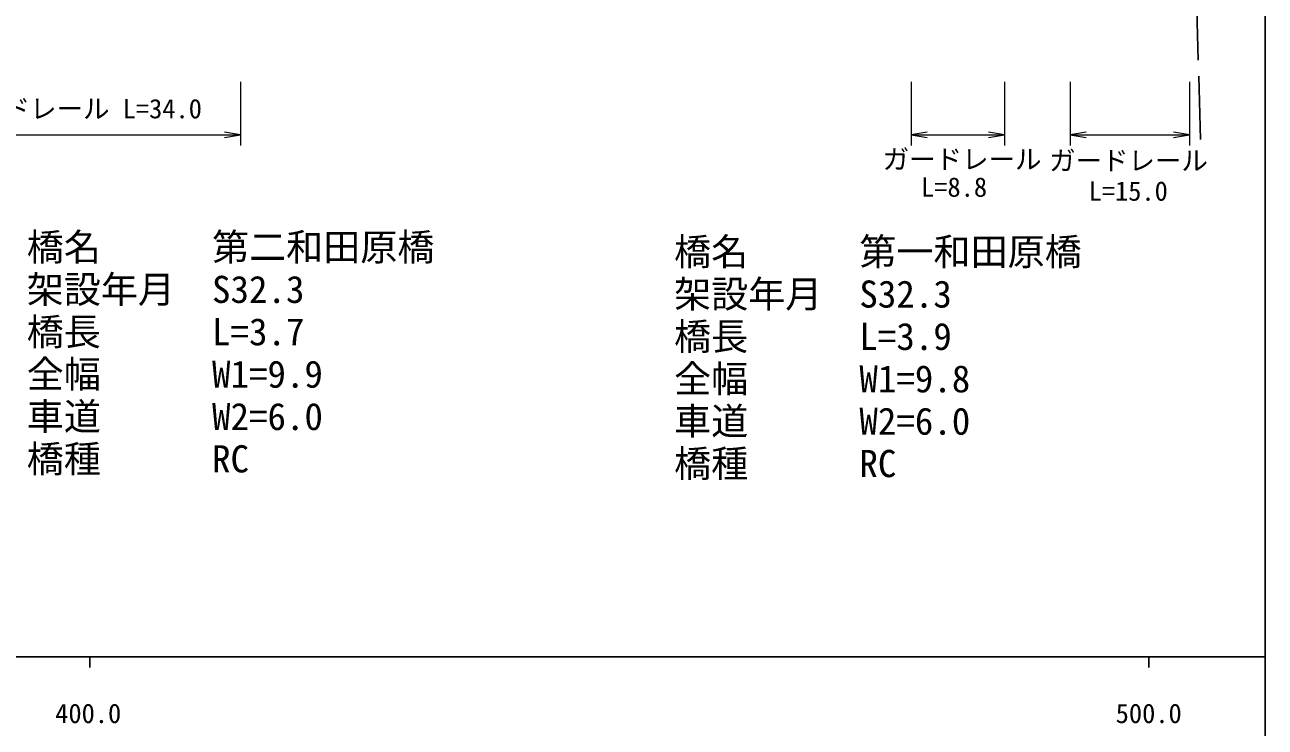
# Model space of a CAD drawing. Units: millimetres, scale not verified. Extents: x 40000 to 680000, y 20000 to 380000.
# Drawn here: x 461854 to 579000, y 198357 to 264679 of the extents above; entities that cross this region are included whole.
import ezdxf
from ezdxf.enums import TextEntityAlignment as Align

# ---------------------------------------------------------------- set-up
doc = ezdxf.new("R2010")
doc.units = ezdxf.units.MM
doc.header["$LTSCALE"] = 1000
doc.linetypes.add('DASHED', pattern=[7.5, 6, -1.5])
for name, color, linetype, lineweight in [('M-BGD', 7, 'Continuous', 25), ('M-STR-HTXT', 7, 'Continuous', 13), ('M-TTL-BAND', 7, 'Continuous', 25)]:
    doc.layers.add(name, color=color, linetype=linetype, lineweight=lineweight)
doc.styles.add('ＭＳ ゴシック', font='')
doc.styles.get('ＭＳ ゴシック').set_extended_font_data('MS Gothic')

# ---------------------------------------------------------------- blocks, each defined once
blk = doc.blocks.new('open_arrow')
at = {"color": 0, "linetype": 'Continuous', "lineweight": -2}
blk.add_lwpolyline([(7.5, 1.25), (0, 0), (7.5, -1.25)], dxfattribs=at)

msp = doc.modelspace()

# ---------------------------------------------------------------- linework, layer by layer
at = {"layer": 'M-BGD', "linetype": 'DASHED'}
msp.add_line((572905, 253843), (571736, 293076), dxfattribs=at)
at = {"layer": 'M-STR-HTXT'}
for p, q in [((482215, 259295), (482215, 253295)), ((545579, 259295), (545579, 253295)), ((554375, 259295), (554375, 253295)), ((560579, 259295), (560579, 253295)), ((571840, 259295), (571840, 253295)), ((451218, 254295), (482215, 254295)), ((545579, 254295), (554375, 254295)), ((560579, 254295), (571840, 254295))]:
    msp.add_line(p, q, dxfattribs=at)
at = {"layer": 'M-TTL-BAND'}
for p, q in [((579000, 20000), (579000, 370000)), ((40000, 205000), (579000, 205000)), ((468000, 205000), (468000, 204000)), ((568000, 205000), (568000, 204000))]:
    msp.add_line(p, q, dxfattribs=at)

# ---------------------------------------------------------------- block references
at = {"layer": 'M-STR-HTXT', "xscale": 200, "yscale": 200, "rotation": 180}
for p in [(482215, 254295), (554375, 254295), (571840, 254295)]:
    msp.add_blockref('open_arrow', p, dxfattribs=at)
at = {"layer": 'M-STR-HTXT', "xscale": 200, "yscale": 200}
for p in [(545579, 254295), (560579, 254295)]:
    msp.add_blockref('open_arrow', p, dxfattribs=at)

# ---------------------------------------------------------------- texts
at = {"layer": 'M-STR-HTXT', "style": 'ＭＳ ゴシック'}
for s, p in [('ガードレール L=34.0', (466716, 255295)), ('ガードレール', (550373, 250519)), ('ガードレール', (566088, 250391))]:
    msp.add_text(s, height=1833, dxfattribs=at).set_placement(p, align=Align.BOTTOM_CENTER)
for s, p in [('L=8.8', (549617, 249358)), ('L=15.0', (566064, 248983))]:
    msp.add_text(s, height=1833, dxfattribs=at).set_placement(p, align=Align.MIDDLE_CENTER)
for s, p in [('橋名\u3000\u3000\u3000第二和田原橋', (462036, 244979)), ('橋名\u3000\u3000\u3000第一和田原橋', (523174, 244539)), ('架設年月\u3000S32.3', (462036, 240979)), ('架設年月\u3000S32.3', (523174, 240539)), ('橋長\u3000\u3000\u3000L=3.7', (462036, 236979)), ('橋長\u3000\u3000\u3000L=3.9', (523174, 236539)), ('全幅\u3000\u3000\u3000W1=9.9', (462036, 232979)), ('全幅\u3000\u3000\u3000W1=9.8', (523174, 232539)), ('車道\u3000\u3000\u3000W2=6.0', (462036, 228979)), ('車道\u3000\u3000\u3000W2=6.0', (523174, 228539)), ('橋種\u3000\u3000\u3000RC', (462036, 224979)), ('橋種\u3000\u3000\u3000RC', (523174, 224539))]:
    msp.add_text(s, height=2566, dxfattribs=at).set_placement(p, align=Align.TOP_LEFT)
at = {"layer": 'M-TTL-BAND', "style": 'ＭＳ ゴシック'}
for s, p in [('400.0', (467844, 198195)), ('500.0', (568000, 198195))]:
    msp.add_text(s, height=1833, dxfattribs=at).set_placement(p, align=Align.BOTTOM_CENTER)

doc.saveas('drawing.dxf')
